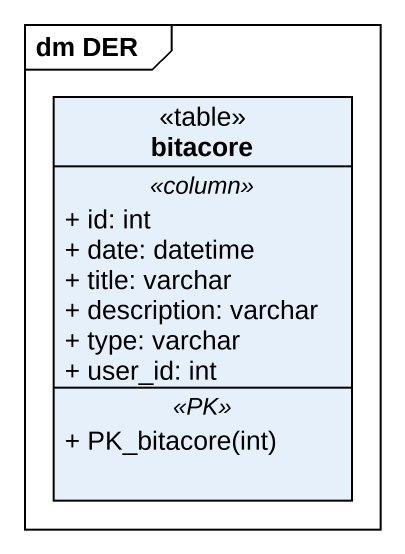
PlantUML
@startuml
mainframe dm DER
hide circle
hide empty members
skinparam classAttributeIconSize 0
class bitacore <<table>> {
  .. <<column>> ..
  + id: int
  + date: datetime
  + title: varchar
  + description: varchar
  + type: varchar
  + user_id: int
  .. <<PK>> ..
  + PK_bitacore(int)
}
@enduml
